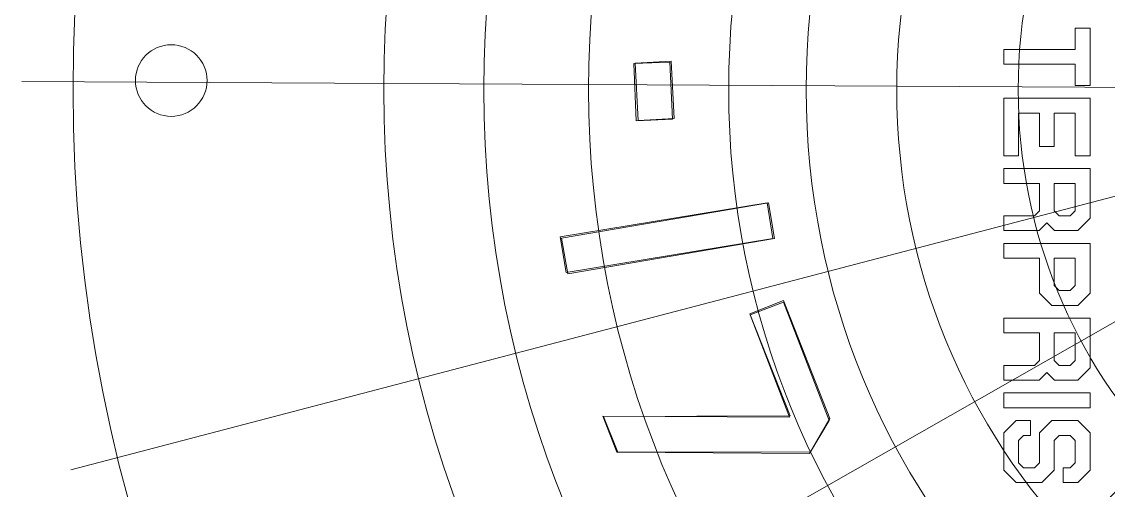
# Model space of a CAD drawing. Header units: millimetres. Extents: x -150 to 147, y -95 to 100.
# Drawn here: x -148.2 to -102.7, y 18.72 to 38.36 of the extents above; entities that cross this region are included whole.
import ezdxf

# ---------------------------------------------------------------- set-up
doc = ezdxf.new("R2010")
doc.units = ezdxf.units.MM
doc.header["$MEASUREMENT"] = 0
for name, color, linetype in [('cut', 7, 'Continuous'), ('cut light', 7, 'Continuous'), ('engrave', 7, 'Continuous')]:
    doc.layers.add(name, color=color, linetype=linetype)

msp = doc.modelspace()

# ---------------------------------------------------------------- linework, layer by layer
at = {"layer": 'cut', "lineweight": 0}
for major_axis, ratio in [((0, 44.8255), 0.9704298), ((0, 30.9619), 0.9689328)]:
    msp.add_ellipse((-85.3498, 35.5221), major_axis=major_axis, ratio=ratio, dxfattribs=at)
msp.add_open_spline([(-85.0188, 98.3721), (-56.4983, 98.3721), (-32.5493, 78.2244), (-25.8546, 50.9966), (-25.8546, 50.9966), (-25.8546, 50.9966), (-25.8546, 51.0068), (-25.8546, 51.0068), (-25.8546, 51.0068), (-25.8546, 51.0068), (-21.6503, 48.5068), (-21.6503, 48.5068), (-21.6503, 48.5068), (-21.6503, 48.5068), (-21.6503, 22.4442), (-21.6503, 22.4442), (-21.6503, 22.4442), (-21.6503, 22.4442), (-25.8776, 19.9442), (-25.8776, 19.9442), (-25.8776, 19.9442), (-25.8776, 19.9442), (-25.8776, 19.9502), (-25.8776, 19.9502), (-25.8776, 19.9502), (-32.6051, -7.2285), (-56.532, -27.3281), (-85.0188, -27.3281), (-85.0188, -27.3281), (-118.7251, -27.3281), (-146.0494, 0.8109), (-146.0494, 35.5219), (-146.0494, 35.5219), (-146.0494, 70.2331), (-118.7251, 98.3721), (-85.0188, 98.3721)], degree=3, knots=[0, 0, 0, 0, 0.1, 0.1, 0.1, 0.1, 0.2, 0.2, 0.2, 0.2, 0.3, 0.3, 0.3, 0.3, 0.4, 0.4, 0.4, 0.4, 0.5, 0.5, 0.5, 0.5, 0.6, 0.6, 0.6, 0.6, 0.7, 0.7, 0.7, 0.7, 0.8, 0.8, 0.8, 0.8, 1, 1, 1, 1], dxfattribs=at)
at = {"layer": 'cut light', "color": 5, "lineweight": 0}
for points in [[(-85.3497, 35.522), (-85.3497, 35.522), (-116.4882, 90.1172), (-116.4882, 90.1172)], [(-85.3497, 35.522), (-85.3497, 35.522), (-129.5575, 80.1977), (-129.5575, 80.1977)], [(-85.3497, 35.522), (-85.3497, 35.522), (-139.6141, 67.2336), (-139.6141, 67.2336)], [(-85.3497, 35.522), (-85.3497, 35.522), (-145.9727, 52.1084), (-145.9727, 52.1084)], [(-85.3497, 35.522), (-85.3497, 35.522), (-148.1999, 35.8528), (-148.1999, 35.8528)], [(-85.3497, 35.522), (-85.3497, 35.522), (-146.1439, 19.5747), (-146.1439, 19.5747)], [(-85.3497, 35.522), (-85.3497, 35.522), (-139.9449, 4.3834), (-139.9449, 4.3834)], [(-85.3497, 35.522), (-85.3497, 35.522), (-130.0254, -8.6859), (-130.0254, -8.6859)], [(-85.3497, 35.522), (-85.3497, 35.522), (-117.0613, -18.7425), (-117.0613, -18.7425)]]:
    msp.add_open_spline(points, degree=3, dxfattribs=at)
for points, knots in [([(-85.3498, -13.6948), (-59.0127, -13.6948), (-37.6621, 8.3403), (-37.6621, 35.522), (-37.6621, 35.522), (-37.6621, 62.7038), (-59.0127, 84.7388), (-85.3498, 84.7388), (-85.3498, 84.7388), (-111.687, 84.7388), (-133.0375, 62.7038), (-133.0375, 35.522), (-133.0375, 35.522), (-133.0375, 8.3403), (-111.687, -13.6948), (-85.3498, -13.6948)], [0, 0, 0, 0, 0.2, 0.2, 0.2, 0.2, 0.4, 0.4, 0.4, 0.4, 0.6, 0.6, 0.6, 0.6, 1, 1, 1, 1]), ([(-85.3498, -4.8429), (-63.7495, -4.8429), (-46.239, 13.2291), (-46.239, 35.522), (-46.239, 35.522), (-46.239, 57.815), (-63.7495, 75.8869), (-85.3498, 75.8869), (-85.3498, 75.8869), (-106.9501, 75.8869), (-124.4606, 57.815), (-124.4606, 35.522), (-124.4606, 35.522), (-124.4606, 13.2291), (-106.9501, -4.8429), (-85.3498, -4.8429)], [0, 0, 0, 0, 0.2, 0.2, 0.2, 0.2, 0.4, 0.4, 0.4, 0.4, 0.6, 0.6, 0.6, 0.6, 1, 1, 1, 1]), ([(-85.3498, 1.2118), (-66.9895, 1.2118), (-52.1056, 16.573), (-52.1056, 35.522), (-52.1056, 35.522), (-52.1056, 54.471), (-66.9895, 69.8322), (-85.3498, 69.8322), (-85.3498, 69.8322), (-103.7101, 69.8322), (-118.594, 54.471), (-118.594, 35.522), (-118.594, 35.522), (-118.594, 16.573), (-103.7101, 1.2118), (-85.3498, 1.2118)], [0, 0, 0, 0, 0.2, 0.2, 0.2, 0.2, 0.4, 0.4, 0.4, 0.4, 0.6, 0.6, 0.6, 0.6, 1, 1, 1, 1]), ([(-85.3498, 8.4776), (-70.8776, 8.4776), (-59.1456, 20.5857), (-59.1456, 35.522), (-59.1456, 35.522), (-59.1456, 50.4583), (-70.8776, 62.5664), (-85.3498, 62.5664), (-85.3498, 62.5664), (-99.822, 62.5664), (-111.554, 50.4583), (-111.554, 35.522), (-111.554, 35.522), (-111.554, 20.5857), (-99.822, 8.4776), (-85.3498, 8.4776)], [0, 0, 0, 0, 0.2, 0.2, 0.2, 0.2, 0.4, 0.4, 0.4, 0.4, 0.6, 0.6, 0.6, 0.6, 1, 1, 1, 1]), ([(-85.3498, 13.725), (-73.6856, 13.725), (-64.2299, 23.4839), (-64.2299, 35.522), (-64.2299, 35.522), (-64.2299, 47.5602), (-73.6856, 57.319), (-85.3498, 57.319), (-85.3498, 57.319), (-97.0139, 57.319), (-106.4696, 47.5602), (-106.4696, 35.522), (-106.4696, 35.522), (-106.4696, 23.4839), (-97.0139, 13.725), (-85.3498, 13.725)], [0, 0, 0, 0, 0.2, 0.2, 0.2, 0.2, 0.4, 0.4, 0.4, 0.4, 0.6, 0.6, 0.6, 0.6, 1, 1, 1, 1]), ([(-103.4587, 38.0978), (-103.4587, 38.0978), (-103.4587, 35.6885), (-103.4587, 35.6885), (-103.4587, 35.6885), (-103.4587, 35.6885), (-104.081, 35.6885), (-104.081, 35.6885), (-104.081, 35.6885), (-104.081, 35.6885), (-104.081, 36.5832), (-104.081, 36.5832), (-104.081, 36.5832), (-104.081, 36.5832), (-107.0764, 36.5832), (-107.0764, 36.5832), (-107.0764, 36.5832), (-107.0764, 36.5832), (-107.0764, 37.2055), (-107.0764, 37.2055), (-107.0764, 37.2055), (-107.0764, 37.2055), (-104.081, 37.2055), (-104.081, 37.2055), (-104.081, 37.2055), (-104.081, 37.2055), (-104.081, 38.0978), (-104.081, 38.0978), (-104.081, 38.0978), (-104.081, 38.0978), (-103.4587, 38.0978), (-103.4587, 38.0978)], [0, 0, 0, 0, 0.1111111, 0.1111111, 0.1111111, 0.1111111, 0.2222222, 0.2222222, 0.2222222, 0.2222222, 0.3333333, 0.3333333, 0.3333333, 0.3333333, 0.4444444, 0.4444444, 0.4444444, 0.4444444, 0.5555556, 0.5555556, 0.5555556, 0.5555556, 0.6666667, 0.6666667, 0.6666667, 0.6666667, 0.7777778, 0.7777778, 0.7777778, 0.7777778, 1, 1, 1, 1]), ([(-141.9382, 37.3976), (-141.1097, 37.3976), (-140.4381, 36.7261), (-140.4381, 35.8976), (-140.4381, 35.8976), (-140.4381, 35.0691), (-141.1097, 34.3976), (-141.9382, 34.3976), (-141.9382, 34.3976), (-142.7667, 34.3976), (-143.4383, 35.0691), (-143.4383, 35.8976), (-143.4383, 35.8976), (-143.4383, 36.7261), (-142.7667, 37.3976), (-141.9382, 37.3976)], [0, 0, 0, 0, 0.2, 0.2, 0.2, 0.2, 0.4, 0.4, 0.4, 0.4, 0.6, 0.6, 0.6, 0.6, 1, 1, 1, 1]), ([(-120.9999, 36.7041), (-120.9999, 36.7041), (-120.8795, 34.306), (-120.8795, 34.306), (-120.8795, 34.306), (-120.8795, 34.306), (-122.3903, 34.2304), (-122.3903, 34.2304), (-122.3903, 34.2304), (-122.3903, 34.2304), (-122.5087, 36.6285), (-122.5087, 36.6285), (-122.5087, 36.6285), (-122.5087, 36.6285), (-120.9999, 36.7041), (-120.9999, 36.7041)], [0, 0, 0, 0, 0.2, 0.2, 0.2, 0.2, 0.4, 0.4, 0.4, 0.4, 0.6, 0.6, 0.6, 0.6, 1, 1, 1, 1]), ([(-103.4587, 35.1535), (-103.4587, 35.1535), (-103.4587, 32.7442), (-103.4587, 32.7442), (-103.4587, 32.7442), (-103.4587, 32.7442), (-104.081, 32.7442), (-104.081, 32.7442), (-104.081, 32.7442), (-104.081, 32.7442), (-104.081, 34.5312), (-104.081, 34.5312), (-104.081, 34.5312), (-104.081, 34.5312), (-104.9568, 34.5312), (-104.9568, 34.5312), (-104.9568, 34.5312), (-104.9568, 34.5312), (-104.9568, 33.1376), (-104.9568, 33.1376), (-104.9568, 33.1376), (-104.9568, 33.1376), (-105.5791, 33.1376), (-105.5791, 33.1376), (-105.5791, 33.1376), (-105.5791, 33.1376), (-105.5791, 34.5312), (-105.5791, 34.5312), (-105.5791, 34.5312), (-105.5791, 34.5312), (-106.4541, 34.5312), (-106.4541, 34.5312), (-106.4541, 34.5312), (-106.4541, 34.5312), (-106.4541, 32.7442), (-106.4541, 32.7442), (-106.4541, 32.7442), (-106.4541, 32.7442), (-107.0764, 32.7442), (-107.0764, 32.7442), (-107.0764, 32.7442), (-107.0764, 32.7442), (-107.0764, 35.1535), (-107.0764, 35.1535), (-107.0764, 35.1535), (-107.0764, 35.1535), (-103.4587, 35.1535), (-103.4587, 35.1535)], [0, 0, 0, 0, 0.0769231, 0.0769231, 0.0769231, 0.0769231, 0.1538462, 0.1538462, 0.1538462, 0.1538462, 0.2307692, 0.2307692, 0.2307692, 0.2307692, 0.3076923, 0.3076923, 0.3076923, 0.3076923, 0.3846154, 0.3846154, 0.3846154, 0.3846154, 0.4615385, 0.4615385, 0.4615385, 0.4615385, 0.5384615, 0.5384615, 0.5384615, 0.5384615, 0.6153846, 0.6153846, 0.6153846, 0.6153846, 0.6923077, 0.6923077, 0.6923077, 0.6923077, 0.7692308, 0.7692308, 0.7692308, 0.7692308, 0.8461538, 0.8461538, 0.8461538, 0.8461538, 1, 1, 1, 1]), ([(-107.0764, 32.2092), (-107.0764, 32.2092), (-107.0764, 31.5869), (-107.0764, 31.5869), (-107.0764, 31.5869), (-107.0764, 31.5869), (-105.5791, 31.5869), (-105.5791, 31.5869), (-105.5791, 31.5869), (-105.5791, 31.5869), (-105.5791, 30.4386), (-105.5791, 30.4386), (-105.5791, 30.4386), (-105.5791, 30.4386), (-105.7882, 30.2295), (-105.7882, 30.2295), (-105.7882, 30.2295), (-105.7882, 30.2295), (-107.0764, 30.2295), (-107.0764, 30.2295), (-107.0764, 30.2295), (-107.0764, 30.2295), (-107.0764, 29.6073), (-107.0764, 29.6073), (-107.0764, 29.6073), (-107.0764, 29.6073), (-105.5906, 29.6073), (-105.5906, 29.6073), (-105.5906, 29.6073), (-105.5906, 29.6073), (-105.268, 29.9299), (-105.268, 29.9299), (-105.268, 29.9299), (-105.268, 29.9299), (-104.9445, 29.6073), (-104.9445, 29.6073), (-104.9445, 29.6073), (-104.9445, 29.6073), (-103.9773, 29.6073), (-103.9773, 29.6073), (-103.9773, 29.6073), (-103.9773, 29.6073), (-103.4587, 30.1258), (-103.4587, 30.1258), (-103.4587, 30.1258), (-103.4587, 30.1258), (-103.4587, 32.2092), (-103.4587, 32.2092), (-103.4587, 32.2092), (-103.4587, 32.2092), (-107.0764, 32.2092), (-107.0764, 32.2092)], [0, 0, 0, 0, 0.0714286, 0.0714286, 0.0714286, 0.0714286, 0.1428571, 0.1428571, 0.1428571, 0.1428571, 0.2142857, 0.2142857, 0.2142857, 0.2142857, 0.2857143, 0.2857143, 0.2857143, 0.2857143, 0.3571429, 0.3571429, 0.3571429, 0.3571429, 0.4285714, 0.4285714, 0.4285714, 0.4285714, 0.5, 0.5, 0.5, 0.5, 0.5714286, 0.5714286, 0.5714286, 0.5714286, 0.6428571, 0.6428571, 0.6428571, 0.6428571, 0.7142857, 0.7142857, 0.7142857, 0.7142857, 0.7857143, 0.7857143, 0.7857143, 0.7857143, 0.8571429, 0.8571429, 0.8571429, 0.8571429, 1, 1, 1, 1]), ([(-104.081, 31.5869), (-104.081, 31.5869), (-104.081, 30.4386), (-104.081, 30.4386), (-104.081, 30.4386), (-104.081, 30.4386), (-104.2909, 30.2295), (-104.2909, 30.2295), (-104.2909, 30.2295), (-104.2909, 30.2295), (-104.7469, 30.2295), (-104.7469, 30.2295), (-104.7469, 30.2295), (-104.7469, 30.2295), (-104.9568, 30.4386), (-104.9568, 30.4386), (-104.9568, 30.4386), (-104.9568, 30.4386), (-104.9568, 31.5869), (-104.9568, 31.5869), (-104.9568, 31.5869), (-104.9568, 31.5869), (-104.081, 31.5869), (-104.081, 31.5869)], [0, 0, 0, 0, 0.1428571, 0.1428571, 0.1428571, 0.1428571, 0.2857143, 0.2857143, 0.2857143, 0.2857143, 0.4285714, 0.4285714, 0.4285714, 0.4285714, 0.5714286, 0.5714286, 0.5714286, 0.5714286, 0.7142857, 0.7142857, 0.7142857, 0.7142857, 1, 1, 1, 1]), ([(-116.9892, 30.7662), (-116.9892, 30.7662), (-116.7451, 29.2757), (-116.7451, 29.2757), (-116.7451, 29.2757), (-116.7451, 29.2757), (-125.4066, 27.8578), (-125.4066, 27.8578), (-125.4066, 27.8578), (-125.4066, 27.8578), (-125.6507, 29.3484), (-125.6507, 29.3484), (-125.6507, 29.3484), (-125.6507, 29.3484), (-116.9892, 30.7662), (-116.9892, 30.7662)], [0, 0, 0, 0, 0.2, 0.2, 0.2, 0.2, 0.4, 0.4, 0.4, 0.4, 0.6, 0.6, 0.6, 0.6, 1, 1, 1, 1]), ([(-107.0764, 29.0739), (-107.0764, 29.0739), (-107.0764, 28.4516), (-107.0764, 28.4516), (-107.0764, 28.4516), (-107.0764, 28.4516), (-105.5791, 28.4516), (-105.5791, 28.4516), (-105.5791, 28.4516), (-105.5791, 28.4516), (-105.5791, 26.9905), (-105.5791, 26.9905), (-105.5791, 26.9905), (-105.5791, 26.9905), (-105.0605, 26.472), (-105.0605, 26.472), (-105.0605, 26.472), (-105.0605, 26.472), (-103.9773, 26.472), (-103.9773, 26.472), (-103.9773, 26.472), (-103.9773, 26.472), (-103.4587, 26.9905), (-103.4587, 26.9905), (-103.4587, 26.9905), (-103.4587, 26.9905), (-103.4587, 29.0739), (-103.4587, 29.0739), (-103.4587, 29.0739), (-103.4587, 29.0739), (-107.0764, 29.0739), (-107.0764, 29.0739)], [0, 0, 0, 0, 0.1111111, 0.1111111, 0.1111111, 0.1111111, 0.2222222, 0.2222222, 0.2222222, 0.2222222, 0.3333333, 0.3333333, 0.3333333, 0.3333333, 0.4444444, 0.4444444, 0.4444444, 0.4444444, 0.5555556, 0.5555556, 0.5555556, 0.5555556, 0.6666667, 0.6666667, 0.6666667, 0.6666667, 0.7777778, 0.7777778, 0.7777778, 0.7777778, 1, 1, 1, 1]), ([(-104.081, 28.4516), (-104.081, 28.4516), (-104.081, 27.3033), (-104.081, 27.3033), (-104.081, 27.3033), (-104.081, 27.3033), (-104.2909, 27.0942), (-104.2909, 27.0942), (-104.2909, 27.0942), (-104.2909, 27.0942), (-104.7469, 27.0942), (-104.7469, 27.0942), (-104.7469, 27.0942), (-104.7469, 27.0942), (-104.9568, 27.3033), (-104.9568, 27.3033), (-104.9568, 27.3033), (-104.9568, 27.3033), (-104.9568, 28.4516), (-104.9568, 28.4516), (-104.9568, 28.4516), (-104.9568, 28.4516), (-104.081, 28.4516), (-104.081, 28.4516)], [0, 0, 0, 0, 0.1428571, 0.1428571, 0.1428571, 0.1428571, 0.2857143, 0.2857143, 0.2857143, 0.2857143, 0.4285714, 0.4285714, 0.4285714, 0.4285714, 0.5714286, 0.5714286, 0.5714286, 0.5714286, 0.7142857, 0.7142857, 0.7142857, 0.7142857, 1, 1, 1, 1]), ([(-123.8588, 21.8266), (-123.8588, 21.8266), (-116.0484, 21.7875), (-116.0484, 21.7875), (-116.0484, 21.7875), (-116.0484, 21.7875), (-117.6981, 26.0754), (-117.6981, 26.0754), (-117.6981, 26.0754), (-117.6981, 26.0754), (-116.2922, 26.6155), (-116.2922, 26.6155), (-116.2922, 26.6155), (-116.2922, 26.6155), (-114.3862, 21.6538), (-114.3862, 21.6538), (-114.3862, 21.6538), (-114.3862, 21.6538), (-115.2154, 20.2693), (-115.2154, 20.2693), (-115.2154, 20.2693), (-115.2154, 20.2693), (-123.2796, 20.3184), (-123.2796, 20.3184), (-123.2796, 20.3184), (-123.2796, 20.3184), (-123.8588, 21.8266), (-123.8588, 21.8266)], [0, 0, 0, 0, 0.125, 0.125, 0.125, 0.125, 0.25, 0.25, 0.25, 0.25, 0.375, 0.375, 0.375, 0.375, 0.5, 0.5, 0.5, 0.5, 0.625, 0.625, 0.625, 0.625, 0.75, 0.75, 0.75, 0.75, 1, 1, 1, 1]), ([(-107.0764, 25.9386), (-107.0764, 25.9386), (-107.0764, 25.3163), (-107.0764, 25.3163), (-107.0764, 25.3163), (-107.0764, 25.3163), (-105.5791, 25.3163), (-105.5791, 25.3163), (-105.5791, 25.3163), (-105.5791, 25.3163), (-105.5791, 24.168), (-105.5791, 24.168), (-105.5791, 24.168), (-105.5791, 24.168), (-105.7882, 23.9589), (-105.7882, 23.9589), (-105.7882, 23.9589), (-105.7882, 23.9589), (-107.0764, 23.9589), (-107.0764, 23.9589), (-107.0764, 23.9589), (-107.0764, 23.9589), (-107.0764, 23.3367), (-107.0764, 23.3367), (-107.0764, 23.3367), (-107.0764, 23.3367), (-105.5906, 23.3367), (-105.5906, 23.3367), (-105.5906, 23.3367), (-105.5906, 23.3367), (-105.268, 23.6593), (-105.268, 23.6593), (-105.268, 23.6593), (-105.268, 23.6593), (-104.9445, 23.3367), (-104.9445, 23.3367), (-104.9445, 23.3367), (-104.9445, 23.3367), (-103.9773, 23.3367), (-103.9773, 23.3367), (-103.9773, 23.3367), (-103.9773, 23.3367), (-103.4587, 23.8552), (-103.4587, 23.8552), (-103.4587, 23.8552), (-103.4587, 23.8552), (-103.4587, 25.9386), (-103.4587, 25.9386), (-103.4587, 25.9386), (-103.4587, 25.9386), (-107.0764, 25.9386), (-107.0764, 25.9386)], [0, 0, 0, 0, 0.0714286, 0.0714286, 0.0714286, 0.0714286, 0.1428571, 0.1428571, 0.1428571, 0.1428571, 0.2142857, 0.2142857, 0.2142857, 0.2142857, 0.2857143, 0.2857143, 0.2857143, 0.2857143, 0.3571429, 0.3571429, 0.3571429, 0.3571429, 0.4285714, 0.4285714, 0.4285714, 0.4285714, 0.5, 0.5, 0.5, 0.5, 0.5714286, 0.5714286, 0.5714286, 0.5714286, 0.6428571, 0.6428571, 0.6428571, 0.6428571, 0.7142857, 0.7142857, 0.7142857, 0.7142857, 0.7857143, 0.7857143, 0.7857143, 0.7857143, 0.8571429, 0.8571429, 0.8571429, 0.8571429, 1, 1, 1, 1]), ([(-104.081, 25.3163), (-104.081, 25.3163), (-104.081, 24.168), (-104.081, 24.168), (-104.081, 24.168), (-104.081, 24.168), (-104.2909, 23.9589), (-104.2909, 23.9589), (-104.2909, 23.9589), (-104.2909, 23.9589), (-104.7469, 23.9589), (-104.7469, 23.9589), (-104.7469, 23.9589), (-104.7469, 23.9589), (-104.9568, 24.168), (-104.9568, 24.168), (-104.9568, 24.168), (-104.9568, 24.168), (-104.9568, 25.3163), (-104.9568, 25.3163), (-104.9568, 25.3163), (-104.9568, 25.3163), (-104.081, 25.3163), (-104.081, 25.3163)], [0, 0, 0, 0, 0.1428571, 0.1428571, 0.1428571, 0.1428571, 0.2857143, 0.2857143, 0.2857143, 0.2857143, 0.4285714, 0.4285714, 0.4285714, 0.4285714, 0.5714286, 0.5714286, 0.5714286, 0.5714286, 0.7142857, 0.7142857, 0.7142857, 0.7142857, 1, 1, 1, 1]), ([(-103.4587, 22.8033), (-103.4587, 22.8033), (-103.4587, 22.181), (-103.4587, 22.181), (-103.4587, 22.181), (-103.4587, 22.181), (-107.0764, 22.181), (-107.0764, 22.181), (-107.0764, 22.181), (-107.0764, 22.181), (-107.0764, 22.8033), (-107.0764, 22.8033), (-107.0764, 22.8033), (-107.0764, 22.8033), (-103.4587, 22.8033), (-103.4587, 22.8033)], [0, 0, 0, 0, 0.2, 0.2, 0.2, 0.2, 0.4, 0.4, 0.4, 0.4, 0.6, 0.6, 0.6, 0.6, 1, 1, 1, 1]), ([(-106.5578, 21.646), (-106.5578, 21.646), (-107.0764, 21.1274), (-107.0764, 21.1274), (-107.0764, 21.1274), (-107.0764, 21.1274), (-107.0764, 19.5626), (-107.0764, 19.5626), (-107.0764, 19.5626), (-107.0764, 19.5626), (-106.5578, 19.0441), (-106.5578, 19.0441), (-106.5578, 19.0441), (-106.5578, 19.0441), (-105.4754, 19.0441), (-105.4754, 19.0441), (-105.4754, 19.0441), (-105.4754, 19.0441), (-104.9568, 19.5626), (-104.9568, 19.5626), (-104.9568, 19.5626), (-104.9568, 19.5626), (-104.9568, 20.8138), (-104.9568, 20.8138), (-104.9568, 20.8138), (-104.9568, 20.8138), (-104.7469, 21.0212), (-104.7469, 21.0212), (-104.7469, 21.0212), (-104.7469, 21.0212), (-104.2909, 21.0212), (-104.2909, 21.0212), (-104.2909, 21.0212), (-104.2909, 21.0212), (-104.0785, 20.8113), (-104.0785, 20.8113), (-104.0785, 20.8113), (-104.0785, 20.8113), (-104.0785, 19.8754), (-104.0785, 19.8754), (-104.0785, 19.8754), (-104.0785, 19.8754), (-104.2909, 19.6663), (-104.2909, 19.6663), (-104.2909, 19.6663), (-104.2909, 19.6663), (-104.5807, 19.6663), (-104.5807, 19.6663), (-104.5807, 19.6663), (-104.5807, 19.6663), (-104.5807, 19.0441), (-104.5807, 19.0441), (-104.5807, 19.0441), (-104.5807, 19.0441), (-103.9773, 19.0441), (-103.9773, 19.0441), (-103.9773, 19.0441), (-103.9773, 19.0441), (-103.4587, 19.5626), (-103.4587, 19.5626), (-103.4587, 19.5626), (-103.4587, 19.5626), (-103.4587, 21.1274), (-103.4587, 21.1274), (-103.4587, 21.1274), (-103.4587, 21.1274), (-103.9773, 21.646), (-103.9773, 21.646), (-103.9773, 21.646), (-103.9773, 21.646), (-105.0605, 21.646), (-105.0605, 21.646), (-105.0605, 21.646), (-105.0605, 21.646), (-105.5791, 21.1274), (-105.5791, 21.1274), (-105.5791, 21.1274), (-105.5791, 21.1274), (-105.5791, 19.873), (-105.5791, 19.873), (-105.5791, 19.873), (-105.5791, 19.873), (-105.7907, 19.6639), (-105.7907, 19.6639), (-105.7907, 19.6639), (-105.7907, 19.6639), (-106.2417, 19.6639), (-106.2417, 19.6639), (-106.2417, 19.6639), (-106.2417, 19.6639), (-106.4541, 19.8754), (-106.4541, 19.8754), (-106.4541, 19.8754), (-106.4541, 19.8754), (-106.4541, 20.8138), (-106.4541, 20.8138), (-106.4541, 20.8138), (-106.4541, 20.8138), (-106.2442, 21.0237), (-106.2442, 21.0237), (-106.2442, 21.0237), (-106.2442, 21.0237), (-105.9553, 21.0237), (-105.9553, 21.0237), (-105.9553, 21.0237), (-105.9553, 21.0237), (-105.9553, 21.646), (-105.9553, 21.646), (-105.9553, 21.646), (-105.9553, 21.646), (-106.5578, 21.646), (-106.5578, 21.646)], [0, 0, 0, 0, 0.0344828, 0.0344828, 0.0344828, 0.0344828, 0.0689655, 0.0689655, 0.0689655, 0.0689655, 0.1034483, 0.1034483, 0.1034483, 0.1034483, 0.137931, 0.137931, 0.137931, 0.137931, 0.1724138, 0.1724138, 0.1724138, 0.1724138, 0.2068966, 0.2068966, 0.2068966, 0.2068966, 0.2413793, 0.2413793, 0.2413793, 0.2413793, 0.2758621, 0.2758621, 0.2758621, 0.2758621, 0.3103448, 0.3103448, 0.3103448, 0.3103448, 0.3448276, 0.3448276, 0.3448276, 0.3448276, 0.3793103, 0.3793103, 0.3793103, 0.3793103, 0.4137931, 0.4137931, 0.4137931, 0.4137931, 0.4482759, 0.4482759, 0.4482759, 0.4482759, 0.4827586, 0.4827586, 0.4827586, 0.4827586, 0.5172414, 0.5172414, 0.5172414, 0.5172414, 0.5517241, 0.5517241, 0.5517241, 0.5517241, 0.5862069, 0.5862069, 0.5862069, 0.5862069, 0.6206897, 0.6206897, 0.6206897, 0.6206897, 0.6551724, 0.6551724, 0.6551724, 0.6551724, 0.6896552, 0.6896552, 0.6896552, 0.6896552, 0.7241379, 0.7241379, 0.7241379, 0.7241379, 0.7586207, 0.7586207, 0.7586207, 0.7586207, 0.7931034, 0.7931034, 0.7931034, 0.7931034, 0.8275862, 0.8275862, 0.8275862, 0.8275862, 0.862069, 0.862069, 0.862069, 0.862069, 0.8965517, 0.8965517, 0.8965517, 0.8965517, 0.9310345, 0.9310345, 0.9310345, 0.9310345, 1, 1, 1, 1])]:
    msp.add_open_spline(points, degree=3, knots=knots, dxfattribs=at)
at = {"layer": 'engrave', "color": 1, "lineweight": 0}
for points, knots in [([(-103.4587, 38.0978), (-103.4587, 38.0978), (-103.4587, 35.6885), (-103.4587, 35.6885), (-103.4587, 35.6885), (-103.4587, 35.6885), (-104.081, 35.6885), (-104.081, 35.6885), (-104.081, 35.6885), (-104.081, 35.6885), (-104.081, 36.5832), (-104.081, 36.5832), (-104.081, 36.5832), (-104.081, 36.5832), (-107.0764, 36.5832), (-107.0764, 36.5832), (-107.0764, 36.5832), (-107.0764, 36.5832), (-107.0764, 37.2055), (-107.0764, 37.2055), (-107.0764, 37.2055), (-107.0764, 37.2055), (-104.081, 37.2055), (-104.081, 37.2055), (-104.081, 37.2055), (-104.081, 37.2055), (-104.081, 38.0978), (-104.081, 38.0978), (-104.081, 38.0978), (-104.081, 38.0978), (-103.4587, 38.0978), (-103.4587, 38.0978)], [0, 0, 0, 0, 0.1111111, 0.1111111, 0.1111111, 0.1111111, 0.2222222, 0.2222222, 0.2222222, 0.2222222, 0.3333333, 0.3333333, 0.3333333, 0.3333333, 0.4444444, 0.4444444, 0.4444444, 0.4444444, 0.5555556, 0.5555556, 0.5555556, 0.5555556, 0.6666667, 0.6666667, 0.6666667, 0.6666667, 0.7777778, 0.7777778, 0.7777778, 0.7777778, 1, 1, 1, 1]), ([(-121.0557, 36.6747), (-121.0557, 36.6747), (-120.9535, 34.276), (-120.9535, 34.276), (-120.9535, 34.276), (-120.9535, 34.276), (-122.4634, 34.2117), (-122.4634, 34.2117), (-122.4634, 34.2117), (-122.4634, 34.2117), (-122.5657, 36.6104), (-122.5657, 36.6104), (-122.5657, 36.6104), (-122.5657, 36.6104), (-121.0557, 36.6747), (-121.0557, 36.6747)], [0, 0, 0, 0, 0.2, 0.2, 0.2, 0.2, 0.4, 0.4, 0.4, 0.4, 0.6, 0.6, 0.6, 0.6, 1, 1, 1, 1]), ([(-103.4587, 35.1535), (-103.4587, 35.1535), (-103.4587, 32.7442), (-103.4587, 32.7442), (-103.4587, 32.7442), (-103.4587, 32.7442), (-104.081, 32.7442), (-104.081, 32.7442), (-104.081, 32.7442), (-104.081, 32.7442), (-104.081, 34.5312), (-104.081, 34.5312), (-104.081, 34.5312), (-104.081, 34.5312), (-104.9568, 34.5312), (-104.9568, 34.5312), (-104.9568, 34.5312), (-104.9568, 34.5312), (-104.9568, 33.1376), (-104.9568, 33.1376), (-104.9568, 33.1376), (-104.9568, 33.1376), (-105.5791, 33.1376), (-105.5791, 33.1376), (-105.5791, 33.1376), (-105.5791, 33.1376), (-105.5791, 34.5312), (-105.5791, 34.5312), (-105.5791, 34.5312), (-105.5791, 34.5312), (-106.4541, 34.5312), (-106.4541, 34.5312), (-106.4541, 34.5312), (-106.4541, 34.5312), (-106.4541, 32.7442), (-106.4541, 32.7442), (-106.4541, 32.7442), (-106.4541, 32.7442), (-107.0764, 32.7442), (-107.0764, 32.7442), (-107.0764, 32.7442), (-107.0764, 32.7442), (-107.0764, 35.1535), (-107.0764, 35.1535), (-107.0764, 35.1535), (-107.0764, 35.1535), (-103.4587, 35.1535), (-103.4587, 35.1535)], [0, 0, 0, 0, 0.0769231, 0.0769231, 0.0769231, 0.0769231, 0.1538462, 0.1538462, 0.1538462, 0.1538462, 0.2307692, 0.2307692, 0.2307692, 0.2307692, 0.3076923, 0.3076923, 0.3076923, 0.3076923, 0.3846154, 0.3846154, 0.3846154, 0.3846154, 0.4615385, 0.4615385, 0.4615385, 0.4615385, 0.5384615, 0.5384615, 0.5384615, 0.5384615, 0.6153846, 0.6153846, 0.6153846, 0.6153846, 0.6923077, 0.6923077, 0.6923077, 0.6923077, 0.7692308, 0.7692308, 0.7692308, 0.7692308, 0.8461538, 0.8461538, 0.8461538, 0.8461538, 1, 1, 1, 1]), ([(-107.0764, 32.2092), (-107.0764, 32.2092), (-107.0764, 31.5869), (-107.0764, 31.5869), (-107.0764, 31.5869), (-107.0764, 31.5869), (-105.5791, 31.5869), (-105.5791, 31.5869), (-105.5791, 31.5869), (-105.5791, 31.5869), (-105.5791, 30.4386), (-105.5791, 30.4386), (-105.5791, 30.4386), (-105.5791, 30.4386), (-105.7882, 30.2295), (-105.7882, 30.2295), (-105.7882, 30.2295), (-105.7882, 30.2295), (-107.0764, 30.2295), (-107.0764, 30.2295), (-107.0764, 30.2295), (-107.0764, 30.2295), (-107.0764, 29.6073), (-107.0764, 29.6073), (-107.0764, 29.6073), (-107.0764, 29.6073), (-105.5906, 29.6073), (-105.5906, 29.6073), (-105.5906, 29.6073), (-105.5906, 29.6073), (-105.268, 29.9299), (-105.268, 29.9299), (-105.268, 29.9299), (-105.268, 29.9299), (-104.9445, 29.6073), (-104.9445, 29.6073), (-104.9445, 29.6073), (-104.9445, 29.6073), (-103.9773, 29.6073), (-103.9773, 29.6073), (-103.9773, 29.6073), (-103.9773, 29.6073), (-103.4587, 30.1258), (-103.4587, 30.1258), (-103.4587, 30.1258), (-103.4587, 30.1258), (-103.4587, 32.2092), (-103.4587, 32.2092), (-103.4587, 32.2092), (-103.4587, 32.2092), (-107.0764, 32.2092), (-107.0764, 32.2092)], [0, 0, 0, 0, 0.0714286, 0.0714286, 0.0714286, 0.0714286, 0.1428571, 0.1428571, 0.1428571, 0.1428571, 0.2142857, 0.2142857, 0.2142857, 0.2142857, 0.2857143, 0.2857143, 0.2857143, 0.2857143, 0.3571429, 0.3571429, 0.3571429, 0.3571429, 0.4285714, 0.4285714, 0.4285714, 0.4285714, 0.5, 0.5, 0.5, 0.5, 0.5714286, 0.5714286, 0.5714286, 0.5714286, 0.6428571, 0.6428571, 0.6428571, 0.6428571, 0.7142857, 0.7142857, 0.7142857, 0.7142857, 0.7857143, 0.7857143, 0.7857143, 0.7857143, 0.8571429, 0.8571429, 0.8571429, 0.8571429, 1, 1, 1, 1]), ([(-104.081, 31.5869), (-104.081, 31.5869), (-104.081, 30.4386), (-104.081, 30.4386), (-104.081, 30.4386), (-104.081, 30.4386), (-104.2909, 30.2295), (-104.2909, 30.2295), (-104.2909, 30.2295), (-104.2909, 30.2295), (-104.7469, 30.2295), (-104.7469, 30.2295), (-104.7469, 30.2295), (-104.7469, 30.2295), (-104.9568, 30.4386), (-104.9568, 30.4386), (-104.9568, 30.4386), (-104.9568, 30.4386), (-104.9568, 31.5869), (-104.9568, 31.5869), (-104.9568, 31.5869), (-104.9568, 31.5869), (-104.081, 31.5869), (-104.081, 31.5869)], [0, 0, 0, 0, 0.1428571, 0.1428571, 0.1428571, 0.1428571, 0.2857143, 0.2857143, 0.2857143, 0.2857143, 0.4285714, 0.4285714, 0.4285714, 0.4285714, 0.5714286, 0.5714286, 0.5714286, 0.5714286, 0.7142857, 0.7142857, 0.7142857, 0.7142857, 1, 1, 1, 1]), ([(-116.9287, 30.7696), (-116.9287, 30.7696), (-116.6741, 29.2799), (-116.6741, 29.2799), (-116.6741, 29.2799), (-116.6741, 29.2799), (-125.3344, 27.7996), (-125.3344, 27.7996), (-125.3344, 27.7996), (-125.3344, 27.7996), (-125.589, 29.2893), (-125.589, 29.2893), (-125.589, 29.2893), (-125.589, 29.2893), (-116.9287, 30.7696), (-116.9287, 30.7696)], [0, 0, 0, 0, 0.2, 0.2, 0.2, 0.2, 0.4, 0.4, 0.4, 0.4, 0.6, 0.6, 0.6, 0.6, 1, 1, 1, 1]), ([(-107.0764, 29.0739), (-107.0764, 29.0739), (-107.0764, 28.4516), (-107.0764, 28.4516), (-107.0764, 28.4516), (-107.0764, 28.4516), (-105.5791, 28.4516), (-105.5791, 28.4516), (-105.5791, 28.4516), (-105.5791, 28.4516), (-105.5791, 26.9905), (-105.5791, 26.9905), (-105.5791, 26.9905), (-105.5791, 26.9905), (-105.0605, 26.472), (-105.0605, 26.472), (-105.0605, 26.472), (-105.0605, 26.472), (-103.9773, 26.472), (-103.9773, 26.472), (-103.9773, 26.472), (-103.9773, 26.472), (-103.4587, 26.9905), (-103.4587, 26.9905), (-103.4587, 26.9905), (-103.4587, 26.9905), (-103.4587, 29.0739), (-103.4587, 29.0739), (-103.4587, 29.0739), (-103.4587, 29.0739), (-107.0764, 29.0739), (-107.0764, 29.0739)], [0, 0, 0, 0, 0.1111111, 0.1111111, 0.1111111, 0.1111111, 0.2222222, 0.2222222, 0.2222222, 0.2222222, 0.3333333, 0.3333333, 0.3333333, 0.3333333, 0.4444444, 0.4444444, 0.4444444, 0.4444444, 0.5555556, 0.5555556, 0.5555556, 0.5555556, 0.6666667, 0.6666667, 0.6666667, 0.6666667, 0.7777778, 0.7777778, 0.7777778, 0.7777778, 1, 1, 1, 1]), ([(-104.081, 28.4516), (-104.081, 28.4516), (-104.081, 27.3033), (-104.081, 27.3033), (-104.081, 27.3033), (-104.081, 27.3033), (-104.2909, 27.0942), (-104.2909, 27.0942), (-104.2909, 27.0942), (-104.2909, 27.0942), (-104.7469, 27.0942), (-104.7469, 27.0942), (-104.7469, 27.0942), (-104.7469, 27.0942), (-104.9568, 27.3033), (-104.9568, 27.3033), (-104.9568, 27.3033), (-104.9568, 27.3033), (-104.9568, 28.4516), (-104.9568, 28.4516), (-104.9568, 28.4516), (-104.9568, 28.4516), (-104.081, 28.4516), (-104.081, 28.4516)], [0, 0, 0, 0, 0.1428571, 0.1428571, 0.1428571, 0.1428571, 0.2857143, 0.2857143, 0.2857143, 0.2857143, 0.4285714, 0.4285714, 0.4285714, 0.4285714, 0.5714286, 0.5714286, 0.5714286, 0.5714286, 0.7142857, 0.7142857, 0.7142857, 0.7142857, 1, 1, 1, 1]), ([(-123.832, 21.818), (-123.832, 21.818), (-116.0169, 21.8465), (-116.0169, 21.8465), (-116.0169, 21.8465), (-116.0169, 21.8465), (-117.7038, 26.1238), (-117.7038, 26.1238), (-117.7038, 26.1238), (-117.7038, 26.1238), (-116.3034, 26.676), (-116.3034, 26.676), (-116.3034, 26.676), (-116.3034, 26.676), (-114.3525, 21.7292), (-114.3525, 21.7292), (-114.3525, 21.7292), (-114.3525, 21.7292), (-115.17, 20.3367), (-115.17, 20.3367), (-115.17, 20.3367), (-115.17, 20.3367), (-123.2394, 20.3153), (-123.2394, 20.3153), (-123.2394, 20.3153), (-123.2394, 20.3153), (-123.832, 21.818), (-123.832, 21.818)], [0, 0, 0, 0, 0.125, 0.125, 0.125, 0.125, 0.25, 0.25, 0.25, 0.25, 0.375, 0.375, 0.375, 0.375, 0.5, 0.5, 0.5, 0.5, 0.625, 0.625, 0.625, 0.625, 0.75, 0.75, 0.75, 0.75, 1, 1, 1, 1]), ([(-107.0764, 25.9386), (-107.0764, 25.9386), (-107.0764, 25.3163), (-107.0764, 25.3163), (-107.0764, 25.3163), (-107.0764, 25.3163), (-105.5791, 25.3163), (-105.5791, 25.3163), (-105.5791, 25.3163), (-105.5791, 25.3163), (-105.5791, 24.168), (-105.5791, 24.168), (-105.5791, 24.168), (-105.5791, 24.168), (-105.7882, 23.9589), (-105.7882, 23.9589), (-105.7882, 23.9589), (-105.7882, 23.9589), (-107.0764, 23.9589), (-107.0764, 23.9589), (-107.0764, 23.9589), (-107.0764, 23.9589), (-107.0764, 23.3367), (-107.0764, 23.3367), (-107.0764, 23.3367), (-107.0764, 23.3367), (-105.5906, 23.3367), (-105.5906, 23.3367), (-105.5906, 23.3367), (-105.5906, 23.3367), (-105.268, 23.6593), (-105.268, 23.6593), (-105.268, 23.6593), (-105.268, 23.6593), (-104.9445, 23.3367), (-104.9445, 23.3367), (-104.9445, 23.3367), (-104.9445, 23.3367), (-103.9773, 23.3367), (-103.9773, 23.3367), (-103.9773, 23.3367), (-103.9773, 23.3367), (-103.4587, 23.8552), (-103.4587, 23.8552), (-103.4587, 23.8552), (-103.4587, 23.8552), (-103.4587, 25.9386), (-103.4587, 25.9386), (-103.4587, 25.9386), (-103.4587, 25.9386), (-107.0764, 25.9386), (-107.0764, 25.9386)], [0, 0, 0, 0, 0.0714286, 0.0714286, 0.0714286, 0.0714286, 0.1428571, 0.1428571, 0.1428571, 0.1428571, 0.2142857, 0.2142857, 0.2142857, 0.2142857, 0.2857143, 0.2857143, 0.2857143, 0.2857143, 0.3571429, 0.3571429, 0.3571429, 0.3571429, 0.4285714, 0.4285714, 0.4285714, 0.4285714, 0.5, 0.5, 0.5, 0.5, 0.5714286, 0.5714286, 0.5714286, 0.5714286, 0.6428571, 0.6428571, 0.6428571, 0.6428571, 0.7142857, 0.7142857, 0.7142857, 0.7142857, 0.7857143, 0.7857143, 0.7857143, 0.7857143, 0.8571429, 0.8571429, 0.8571429, 0.8571429, 1, 1, 1, 1]), ([(-104.081, 25.3163), (-104.081, 25.3163), (-104.081, 24.168), (-104.081, 24.168), (-104.081, 24.168), (-104.081, 24.168), (-104.2909, 23.9589), (-104.2909, 23.9589), (-104.2909, 23.9589), (-104.2909, 23.9589), (-104.7469, 23.9589), (-104.7469, 23.9589), (-104.7469, 23.9589), (-104.7469, 23.9589), (-104.9568, 24.168), (-104.9568, 24.168), (-104.9568, 24.168), (-104.9568, 24.168), (-104.9568, 25.3163), (-104.9568, 25.3163), (-104.9568, 25.3163), (-104.9568, 25.3163), (-104.081, 25.3163), (-104.081, 25.3163)], [0, 0, 0, 0, 0.1428571, 0.1428571, 0.1428571, 0.1428571, 0.2857143, 0.2857143, 0.2857143, 0.2857143, 0.4285714, 0.4285714, 0.4285714, 0.4285714, 0.5714286, 0.5714286, 0.5714286, 0.5714286, 0.7142857, 0.7142857, 0.7142857, 0.7142857, 1, 1, 1, 1]), ([(-103.4587, 22.8033), (-103.4587, 22.8033), (-103.4587, 22.181), (-103.4587, 22.181), (-103.4587, 22.181), (-103.4587, 22.181), (-107.0764, 22.181), (-107.0764, 22.181), (-107.0764, 22.181), (-107.0764, 22.181), (-107.0764, 22.8033), (-107.0764, 22.8033), (-107.0764, 22.8033), (-107.0764, 22.8033), (-103.4587, 22.8033), (-103.4587, 22.8033)], [0, 0, 0, 0, 0.2, 0.2, 0.2, 0.2, 0.4, 0.4, 0.4, 0.4, 0.6, 0.6, 0.6, 0.6, 1, 1, 1, 1]), ([(-106.5578, 21.646), (-106.5578, 21.646), (-107.0764, 21.1274), (-107.0764, 21.1274), (-107.0764, 21.1274), (-107.0764, 21.1274), (-107.0764, 19.5626), (-107.0764, 19.5626), (-107.0764, 19.5626), (-107.0764, 19.5626), (-106.5578, 19.0441), (-106.5578, 19.0441), (-106.5578, 19.0441), (-106.5578, 19.0441), (-105.4754, 19.0441), (-105.4754, 19.0441), (-105.4754, 19.0441), (-105.4754, 19.0441), (-104.9568, 19.5626), (-104.9568, 19.5626), (-104.9568, 19.5626), (-104.9568, 19.5626), (-104.9568, 20.8138), (-104.9568, 20.8138), (-104.9568, 20.8138), (-104.9568, 20.8138), (-104.7469, 21.0212), (-104.7469, 21.0212), (-104.7469, 21.0212), (-104.7469, 21.0212), (-104.2909, 21.0212), (-104.2909, 21.0212), (-104.2909, 21.0212), (-104.2909, 21.0212), (-104.0785, 20.8113), (-104.0785, 20.8113), (-104.0785, 20.8113), (-104.0785, 20.8113), (-104.0785, 19.8754), (-104.0785, 19.8754), (-104.0785, 19.8754), (-104.0785, 19.8754), (-104.2909, 19.6663), (-104.2909, 19.6663), (-104.2909, 19.6663), (-104.2909, 19.6663), (-104.5807, 19.6663), (-104.5807, 19.6663), (-104.5807, 19.6663), (-104.5807, 19.6663), (-104.5807, 19.0441), (-104.5807, 19.0441), (-104.5807, 19.0441), (-104.5807, 19.0441), (-103.9773, 19.0441), (-103.9773, 19.0441), (-103.9773, 19.0441), (-103.9773, 19.0441), (-103.4587, 19.5626), (-103.4587, 19.5626), (-103.4587, 19.5626), (-103.4587, 19.5626), (-103.4587, 21.1274), (-103.4587, 21.1274), (-103.4587, 21.1274), (-103.4587, 21.1274), (-103.9773, 21.646), (-103.9773, 21.646), (-103.9773, 21.646), (-103.9773, 21.646), (-105.0605, 21.646), (-105.0605, 21.646), (-105.0605, 21.646), (-105.0605, 21.646), (-105.5791, 21.1274), (-105.5791, 21.1274), (-105.5791, 21.1274), (-105.5791, 21.1274), (-105.5791, 19.873), (-105.5791, 19.873), (-105.5791, 19.873), (-105.5791, 19.873), (-105.7907, 19.6639), (-105.7907, 19.6639), (-105.7907, 19.6639), (-105.7907, 19.6639), (-106.2417, 19.6639), (-106.2417, 19.6639), (-106.2417, 19.6639), (-106.2417, 19.6639), (-106.4541, 19.8754), (-106.4541, 19.8754), (-106.4541, 19.8754), (-106.4541, 19.8754), (-106.4541, 20.8138), (-106.4541, 20.8138), (-106.4541, 20.8138), (-106.4541, 20.8138), (-106.2442, 21.0237), (-106.2442, 21.0237), (-106.2442, 21.0237), (-106.2442, 21.0237), (-105.9553, 21.0237), (-105.9553, 21.0237), (-105.9553, 21.0237), (-105.9553, 21.0237), (-105.9553, 21.646), (-105.9553, 21.646), (-105.9553, 21.646), (-105.9553, 21.646), (-106.5578, 21.646), (-106.5578, 21.646)], [0, 0, 0, 0, 0.0344828, 0.0344828, 0.0344828, 0.0344828, 0.0689655, 0.0689655, 0.0689655, 0.0689655, 0.1034483, 0.1034483, 0.1034483, 0.1034483, 0.137931, 0.137931, 0.137931, 0.137931, 0.1724138, 0.1724138, 0.1724138, 0.1724138, 0.2068966, 0.2068966, 0.2068966, 0.2068966, 0.2413793, 0.2413793, 0.2413793, 0.2413793, 0.2758621, 0.2758621, 0.2758621, 0.2758621, 0.3103448, 0.3103448, 0.3103448, 0.3103448, 0.3448276, 0.3448276, 0.3448276, 0.3448276, 0.3793103, 0.3793103, 0.3793103, 0.3793103, 0.4137931, 0.4137931, 0.4137931, 0.4137931, 0.4482759, 0.4482759, 0.4482759, 0.4482759, 0.4827586, 0.4827586, 0.4827586, 0.4827586, 0.5172414, 0.5172414, 0.5172414, 0.5172414, 0.5517241, 0.5517241, 0.5517241, 0.5517241, 0.5862069, 0.5862069, 0.5862069, 0.5862069, 0.6206897, 0.6206897, 0.6206897, 0.6206897, 0.6551724, 0.6551724, 0.6551724, 0.6551724, 0.6896552, 0.6896552, 0.6896552, 0.6896552, 0.7241379, 0.7241379, 0.7241379, 0.7241379, 0.7586207, 0.7586207, 0.7586207, 0.7586207, 0.7931034, 0.7931034, 0.7931034, 0.7931034, 0.8275862, 0.8275862, 0.8275862, 0.8275862, 0.862069, 0.862069, 0.862069, 0.862069, 0.8965517, 0.8965517, 0.8965517, 0.8965517, 0.9310345, 0.9310345, 0.9310345, 0.9310345, 1, 1, 1, 1])]:
    msp.add_open_spline(points, degree=3, knots=knots, dxfattribs=at)

doc.saveas('drawing.dxf')
